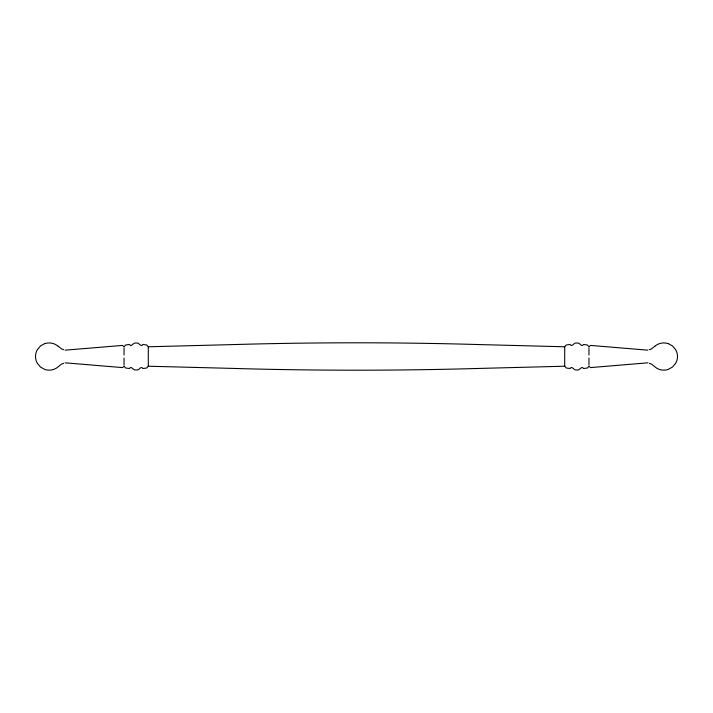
<?xml version="1.0" encoding="UTF-8"?>
<svg xmlns="http://www.w3.org/2000/svg" width="713" height="713" viewBox="0 0 713 713"><rect width="100%" height="100%" fill="white"/><g stroke="black" fill="none" stroke-linecap="round" stroke-linejoin="round"><path stroke-width="1.07" d="M37.245 349.869C34.91 353.871 34.91 359.129 37.245 363.131M675.755 363.131C678.09 359.129 678.09 353.871 675.755 349.869M37.441 349.584L40.489 345.948L44.972 343.479M675.559 363.416L672.511 367.052L668.028 369.521A13.627 13.627 0 0 1 654.81 366.776L651.397 364.031L649.285 363.318M65.168 350.172L122.458 345.413L124.044 346.776L125.631 344.985L129.427 344.495C131.424 347.917 133.242 341.946 136.174 343.006C139.097 341.946 140.916 347.917 142.912 344.495L146.709 344.985L148.295 346.776L148.295 366.224L146.709 368.015L142.912 368.505C140.916 365.083 139.097 371.054 136.174 369.994C133.242 371.054 131.424 365.083 129.427 368.505L125.631 368.015L124.044 366.224L122.458 367.587L65.168 362.828M647.832 362.828L590.542 367.587L588.956 366.224L587.369 368.015L583.573 368.505C581.576 365.083 579.758 371.054 576.826 369.994C573.903 371.054 572.084 365.083 570.088 368.505L566.291 368.015L564.705 366.224L564.705 346.776L566.291 344.985L570.088 344.495C572.084 347.917 573.903 341.946 576.826 343.006C579.758 341.946 581.576 347.917 583.573 344.495L587.369 344.985L588.956 346.776L590.542 345.413L647.832 350.172M654.81 346.224L651.397 348.969L649.285 349.682M63.715 363.318L61.603 364.031L58.19 366.776A13.627 13.627 0 0 1 44.972 369.521L40.489 367.052L37.441 363.416M148.295 346.776L231.582 344.629A4273.775 4273.775 0 0 1 481.418 344.629L564.705 346.776M564.705 366.224L481.418 368.371A4273.775 4273.775 0 0 1 231.582 368.371L148.295 366.224M63.715 349.682L61.603 348.969L58.19 346.224M668.028 343.479L672.511 345.948L675.559 349.584M588.956 347.891L588.956 354.994M588.956 358.006L588.956 365.109M124.044 347.891L124.044 354.994M124.044 358.006L124.044 365.109M654.81 346.331A13.627 13.627 0 0 1 668.028 343.586M44.972 343.586A13.627 13.627 0 0 1 58.19 346.331"/></g></svg>
